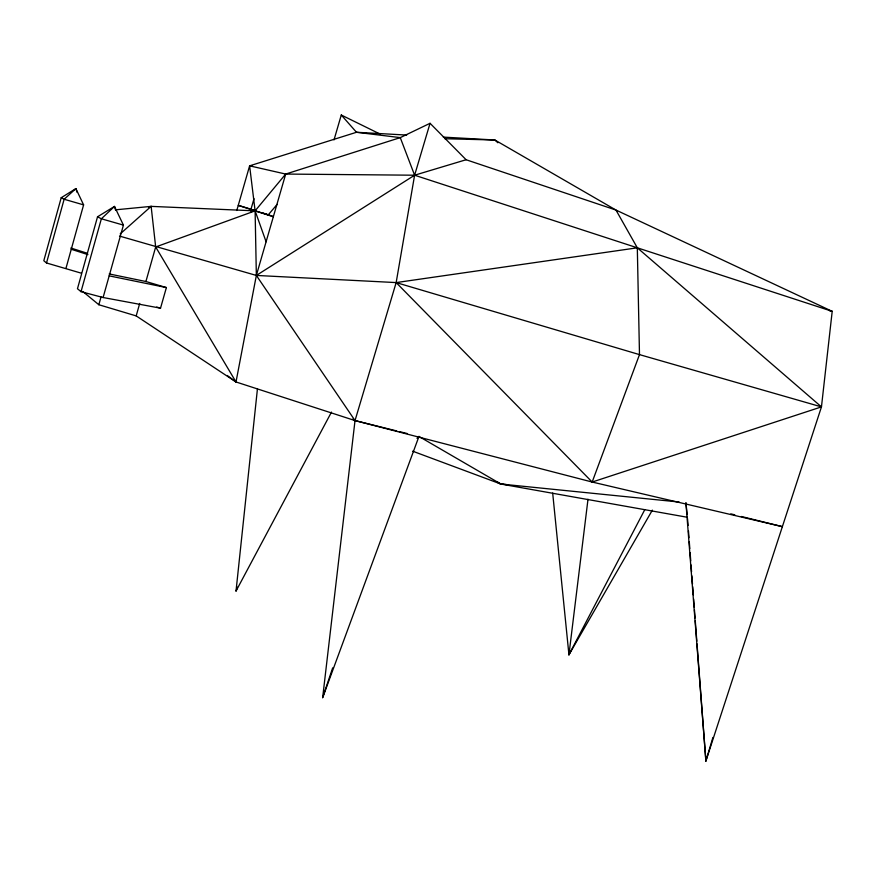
<?xml version="1.0" encoding="UTF-8"?>
<svg xmlns="http://www.w3.org/2000/svg" width="876" height="876" viewBox="0 0 876 876"><rect width="100%" height="100%" fill="white"/><g stroke="black" fill="none" stroke-linecap="round" stroke-linejoin="round"><path stroke-width="1.31" d="M331.478 412.092L236.027 591.059L257.424 388.988M687.167 514.639L685.919 502.714L705.892 760.992L821.458 406.891L832.2 311.341L615.97 210.054L494.885 139.996L443.322 137.116M687.441 517.289L500.82 484.023L418.958 436.445L322.653 697.668L355.021 420.579L396.16 282.587L414.611 175.211L430.05 123.297L466.109 159.739L615.97 210.054L637.312 247.809L821.458 406.891L592.176 482.041L355.021 420.579L236.005 381.969L136.185 315.907L98.846 304.738L82.705 291.423M652.357 510.139L568.94 654.788L588.004 499.221M697.022 643.904L705.892 760.992L706.439 756.93M227.245 375.486L236.005 381.969L256.35 275.436L285.696 174.061L400.266 137.62L430.05 123.297M65.996 268.242L83.603 204.874L75.883 188.603L61.21 197.724L43.8 260.73L46.505 262.975L81.337 273.192M46.505 262.975L64.134 199.257L75.883 188.603L77.033 192.271M103.105 297.522L123.428 225.11L114.493 206.418L97.532 216.788L77.471 288.73L81.019 291.675L103.105 297.522L160.527 308.177L166.385 287.569L145.909 281.514L109.226 273.947M81.019 291.675L101.364 218.792L114.493 206.418L115.61 210.251M98.846 304.738L101.036 296.92M136.185 315.907L139.711 303.414M145.909 281.514L155.676 246.977L151.132 206.375L116.475 209.736M236.783 210.492L249.616 165.838L356.488 132.276L406.683 135.068M255.934 210.798L250.996 209.189L254.018 198.688M334.019 139.897L341.279 115.008L380.414 134.236M705.892 760.992L712.9 737.472M552.679 493.068L568.94 654.788L570.177 650.879M322.653 697.668L332.672 667.851M236.027 591.059L237.418 587.216M741.414 516.49L782.367 526.651L592.176 482.041L639.491 354.616L637.312 247.809L396.16 282.587L256.35 275.436L119.497 236.071M568.94 654.788L644.769 509.712M466.109 159.739L414.611 175.211L285.696 174.061L255.113 210.853L155.676 246.977L236.005 381.969M277.144 204.393L268.275 214.806L255.113 210.853L151.132 206.375L148.581 207.284M416.998 438.35L418.958 436.445M120.209 233.903L151.132 206.375M396.773 430.948L355.021 420.579L256.35 275.436L414.611 175.211L832.2 311.341L829.583 310.717M251.084 211.554L255.113 210.853L266.096 241.776M256.35 275.436L255.113 210.853L249.616 165.838L252.321 165.619M444.877 138.737L494.885 139.996L497.875 142.766M412.629 451.173L500.82 484.023L506.251 484.537M497.13 482.227L500.82 484.023L679.119 502.025M109.182 275.863L166.385 287.569M249.616 165.838L285.696 174.061M399.379 431.594L407.209 433.532M730.847 513.862L734.811 514.847M123.428 225.11L101.364 218.792L97.532 216.788M821.458 406.891L639.491 354.616L396.16 282.587L592.176 482.041M83.603 204.874L64.134 199.257L61.21 197.724M156.684 307.049L160.527 308.177M250.996 209.189L238.261 205.356L273.334 216.788M70.857 248.017L87.6 253.372M71.263 249.288L87.907 254.609M262.099 212.802L273.257 216.427M497.294 481.92L500.82 484.023M352.743 419.1L355.021 420.579M341.279 115.008L356.488 132.276L400.266 137.62L414.611 175.211M687.54 518.658L688.054 525.458M688.47 530.911L688.985 537.711M689.292 541.795L689.806 548.606M690.124 552.69L690.737 560.859M691.044 564.943L691.558 571.754M691.876 575.839L692.489 584.007M692.697 586.723L693.321 594.892M693.628 598.976L694.241 607.145M694.449 609.871L695.073 618.04M695.27 620.766L696.825 641.188"/></g></svg>
